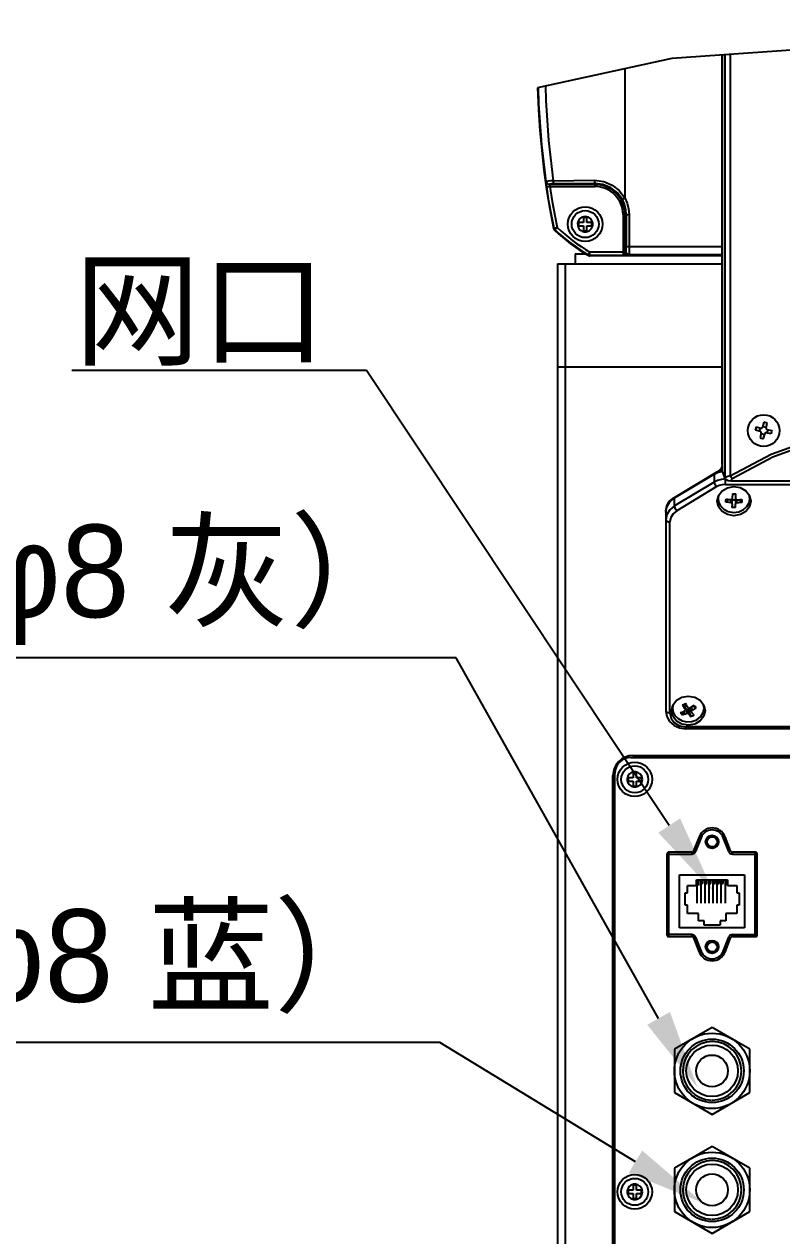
# Model space of a CAD drawing. Header units: millimetres. Extents: x 4086 to 8300, y 123 to 1549.
# Drawn here: x 6793.1 to 6850.4, y 359.5 to 451.2 of the extents above; entities that cross this region are included whole.
import ezdxf
from ezdxf import colors
from ezdxf.entities.mleader import LeaderData, LeaderLine
from ezdxf.math import Vec2, Vec3

# ---------------------------------------------------------------- set-up
doc = ezdxf.new("R2010")
doc.units = ezdxf.units.MM
doc.styles.add('思源黑', font='SourceHanSansCN-Normal.ttf')

msp = doc.modelspace()

# ---------------------------------------------------------------- linework, layer by layer
for p, q in [((6878.966, 451.192), (6842.058, 448.597)), ((6842.058, 448.597), (6831.902, 446.388)), ((6845.863, 448.865), (6845.863, 417.456)), ((6845.873, 417.901), (6845.873, 448.866)), ((6846.095, 416.84), (6846.094, 448.881)), ((6846.477, 448.908), (6846.477, 417.024)), ((6838.511, 447.826), (6838.511, 438.048)), ((6832.563, 439.275), (6832.567, 439.293)), ((6832.8, 439.069), (6832.805, 439.087)), ((6836.242, 439.069), (6832.8, 439.069)), ((6833.099, 439.356), (6836.219, 439.384)), ((6836.242, 439.144), (6833.125, 439.117)), ((6836.242, 439.144), (6836.242, 438.92)), ((6832.605, 438.885), (6832.843, 438.92)), ((6832.843, 438.92), (6836.242, 438.92)), ((6835.513, 436.648), (6835.268, 436.593)), ((6835.386, 436.581), (6835.386, 436.199)), ((6835.641, 436.581), (6835.386, 436.581)), ((6835.755, 436.595), (6835.513, 436.648)), ((6835.641, 436.199), (6835.641, 436.581)), ((6836.087, 436.136), (6836.041, 436.303)), ((6838.374, 436.787), (6838.374, 433.716)), ((6838.374, 436.787), (6838.838, 436.787)), ((6838.523, 433.968), (6838.523, 436.787)), ((6838.619, 436.787), (6838.619, 434.354)), ((6833.112, 435.76), (6833.39, 435.82)), ((6833.199, 435.605), (6833.394, 435.812)), ((6835.003, 436.199), (6835.003, 435.944)), ((6835.386, 436.199), (6835.003, 436.199)), ((6835.003, 435.944), (6835.386, 435.944)), ((6835.386, 435.944), (6835.386, 435.561)), ((6835.386, 435.561), (6835.641, 435.561)), ((6835.437, 435.492), (6835.513, 435.494)), ((6835.513, 435.494), (6835.588, 435.492)), ((6836.023, 436.199), (6835.641, 436.199)), ((6835.641, 435.561), (6835.641, 435.944)), ((6835.641, 435.944), (6836.023, 435.944)), ((6835.746, 435.543), (6835.828, 435.588)), ((6836.023, 435.944), (6836.023, 436.199)), ((6834.763, 433.821), (6834.763, 433.071)), ((6834.764, 433.821), (6835.537, 433.821)), ((6835.712, 433.713), (6835.857, 433.958)), ((6838.374, 433.955), (6835.861, 433.955)), ((6835.865, 433.671), (6835.865, 433.955)), ((6835.865, 433.716), (6838.374, 433.716)), ((6845.873, 433.671), (6835.865, 433.671)), ((6838.588, 433.994), (6838.523, 433.968)), ((6845.873, 434.366), (6838.619, 434.354)), ((6838.827, 433.754), (6838.762, 433.728)), ((6845.873, 433.767), (6838.827, 433.754)), ((6833.413, 433.071), (6833.413, 325.371)), ((6833.413, 433.071), (6845.873, 433.071)), ((6834.013, 325.371), (6834.013, 433.071)), ((6833.415, 425.271), (6845.873, 425.271)), ((6848.458, 420.731), (6848.828, 420.643)), ((6848.706, 420.401), (6848.767, 420.658)), ((6849.024, 421.08), (6848.936, 420.71)), ((6848.95, 420.771), (6849.207, 420.71)), ((6849.193, 420.649), (6849.281, 421.019)), ((6848.767, 420.386), (6848.397, 420.474)), ((6848.834, 420.278), (6848.746, 419.908)), ((6849.076, 420.157), (6848.819, 420.218)), ((6849.003, 419.847), (6849.091, 420.217)), ((6849.569, 420.196), (6849.199, 420.284)), ((6849.32, 420.527), (6849.259, 420.27)), ((6849.26, 420.541), (6849.63, 420.453)), ((6842.144, 415.315), (6845.575, 417.383)), ((6842.265, 415.356), (6845.259, 417.16)), ((6845.259, 417.16), (6845.259, 416.56)), ((6845.768, 417.559), (6845.637, 417.426)), ((6845.863, 417.426), (6845.637, 417.426)), ((6845.814, 417.366), (6845.871, 417.371)), ((6846.095, 416.842), (6845.863, 417.456)), ((6846.524, 416.944), (6846.477, 417.024)), ((6845.259, 416.56), (6842.265, 414.756)), ((6845.431, 416.197), (6842.436, 414.393)), ((6846.116, 416.792), (6845.814, 416.766)), ((6845.862, 415.898), (6846.271, 416.136)), ((6846.116, 416.383), (6846.116, 416.792)), ((6846.116, 416.383), (6871.111, 416.383)), ((6846.336, 416.684), (6846.542, 416.66)), ((6846.575, 416.868), (6846.524, 416.944)), ((6846.542, 416.66), (6870.684, 416.66)), ((6846.629, 416.799), (6846.575, 416.868)), ((6847.246, 416.139), (6847.659, 415.903)), ((6841.869, 415.079), (6842.144, 415.315)), ((6841.92, 415.068), (6842.265, 415.356)), ((6842.265, 414.756), (6842.265, 415.356)), ((6845.488, 415.117), (6845.586, 415.542)), ((6845.54, 415.342), (6845.586, 415.143)), ((6845.564, 415.337), (6845.563, 415.309)), ((6845.563, 415.309), (6845.607, 415.031)), ((6845.607, 415.559), (6845.564, 415.337)), ((6845.586, 415.542), (6845.862, 415.898)), ((6846.367, 415.229), (6846.158, 415.052)), ((6846.416, 415.243), (6846.545, 415.23)), ((6846.538, 415.239), (6846.538, 415.002)), ((6846.545, 415.23), (6846.591, 415.238)), ((6846.591, 415.238), (6846.624, 415.265)), ((6846.624, 415.265), (6846.637, 415.306)), ((6846.887, 415.179), (6846.624, 415.185)), ((6846.625, 414.922), (6846.625, 415.239)), ((6846.648, 415.677), (6846.637, 415.306)), ((6846.648, 415.677), (6846.912, 415.671)), ((6846.889, 415.233), (6846.887, 415.179)), ((6846.889, 415.233), (6846.889, 414.916)), ((6846.901, 415.3), (6846.912, 415.671)), ((6846.944, 415.23), (6846.989, 415.22)), ((6846.982, 414.991), (6846.982, 415.22)), ((6846.989, 415.22), (6847.117, 415.227)), ((6847.117, 415.227), (6847.244, 415.237)), ((6847.362, 415.024), (6847.133, 415.228)), ((6847.244, 415.237), (6847.369, 415.252)), ((6847.659, 415.903), (6847.939, 415.544)), ((6847.907, 414.993), (6847.963, 415.281)), ((6847.963, 415.309), (6847.919, 415.587)), ((6847.939, 415.544), (6848.038, 415.117)), ((6847.963, 415.281), (6847.963, 415.309)), ((6841.621, 414.29), (6841.698, 414.699)), ((6841.621, 414.29), (6841.621, 399.237)), ((6841.622, 414.378), (6841.69, 414.768)), ((6841.622, 414.378), (6841.622, 414.29)), ((6841.69, 414.768), (6841.869, 415.079)), ((6841.698, 414.699), (6841.92, 415.068)), ((6842.265, 414.756), (6841.92, 414.468)), ((6845.587, 414.69), (6845.488, 415.117)), ((6845.607, 415.031), (6845.751, 414.75)), ((6845.751, 414.75), (6845.991, 414.513)), ((6846.282, 415.031), (6846.158, 415.052)), ((6846.409, 415.015), (6846.282, 415.031)), ((6846.538, 415.002), (6846.409, 415.015)), ((6846.625, 414.922), (6846.615, 414.634)), ((6846.879, 414.628), (6846.889, 414.916)), ((6846.982, 414.991), (6846.936, 414.98)), ((6847.11, 414.998), (6846.982, 414.991)), ((6847.746, 414.713), (6847.907, 414.993)), ((6848.038, 415.117), (6847.94, 414.693)), ((6841.921, 399.087), (6841.921, 413.54)), ((6842.038, 399.269), (6842.136, 399.694)), ((6842.166, 399.732), (6842.113, 399.461)), ((6842.136, 399.694), (6842.412, 400.05)), ((6842.412, 400.05), (6842.821, 400.288)), ((6842.877, 399.681), (6843.061, 399.784)), ((6843.049, 399.725), (6842.877, 399.681)), ((6843.049, 399.725), (6843.143, 399.777)), ((6843.082, 399.68), (6843.049, 399.725)), ((6843.061, 399.784), (6843.099, 399.805)), ((6843.082, 399.68), (6843.082, 399.363)), ((6843.096, 399.38), (6843.096, 399.637)), ((6843.166, 399.696), (6843.099, 399.805)), ((6843.235, 399.589), (6843.166, 399.696)), ((6843.304, 399.486), (6843.235, 399.589)), ((6843.537, 399.532), (6843.644, 399.606)), ((6843.644, 399.606), (6843.749, 399.682)), ((6843.891, 399.49), (6843.645, 399.606)), ((6843.796, 400.291), (6844.209, 400.055)), ((6844.209, 400.055), (6844.489, 399.696)), ((6844.513, 399.461), (6844.469, 399.721)), ((6844.489, 399.696), (6844.588, 399.269)), ((6841.621, 399.237), (6841.693, 398.828)), ((6841.693, 398.828), (6841.902, 398.456)), ((6841.921, 399.087), (6842.014, 398.686)), ((6842.014, 398.686), (6842.273, 398.352)), ((6842.137, 398.842), (6842.038, 399.269)), ((6842.09, 399.494), (6842.136, 399.294)), ((6842.113, 399.461), (6842.163, 399.164)), ((6842.417, 398.483), (6842.137, 398.842)), ((6842.163, 399.164), (6842.304, 398.899)), ((6842.304, 398.899), (6842.539, 398.667)), ((6842.781, 399.052), (6842.735, 399.118)), ((6843.077, 399.241), (6842.878, 398.926)), ((6842.983, 398.966), (6842.878, 398.926)), ((6842.947, 399.204), (6843.055, 399.255)), ((6843.09, 399.012), (6842.983, 398.966)), ((6843.013, 399.466), (6843.082, 399.363)), ((6843.055, 399.255), (6843.087, 399.283)), ((6843.096, 399.319), (6843.082, 399.363)), ((6843.087, 399.283), (6843.096, 399.319)), ((6843.198, 399.063), (6843.09, 399.012)), ((6843.145, 399.35), (6843.096, 399.417)), ((6843.096, 399.319), (6843.096, 399.356)), ((6843.145, 399.35), (6843.117, 399.306)), ((6843.198, 399.38), (6843.145, 399.35)), ((6843.198, 399.38), (6843.198, 399.063)), ((6843.322, 399.039), (6843.287, 399.065)), ((6843.288, 399.383), (6843.322, 399.356)), ((6843.304, 399.486), (6843.339, 399.457)), ((6843.322, 399.039), (6843.322, 399.356)), ((6843.356, 399.311), (6843.322, 399.356)), ((6843.322, 399.039), (6843.392, 398.955)), ((6843.339, 399.457), (6843.384, 399.449)), ((6843.53, 399.408), (6843.356, 399.311)), ((6843.528, 398.804), (6843.356, 399.311)), ((6843.384, 399.449), (6843.429, 399.463)), ((6843.392, 398.955), (6843.46, 398.876)), ((6843.429, 399.463), (6843.537, 399.532)), ((6843.46, 398.876), (6843.528, 398.804)), ((6843.565, 398.822), (6843.528, 398.804)), ((6843.53, 399.203), (6843.53, 399.486)), ((6843.54, 399.238), (6843.53, 399.203)), ((6843.53, 399.203), (6843.544, 399.163)), ((6843.571, 399.27), (6843.54, 399.238)), ((6843.614, 399.079), (6843.544, 399.163)), ((6843.571, 399.27), (6843.571, 399.522)), ((6843.679, 399.34), (6843.571, 399.27)), ((6843.75, 398.927), (6843.713, 398.904)), ((6843.962, 398.586), (6844.26, 398.822)), ((6844.26, 398.822), (6844.448, 399.123)), ((6844.448, 399.123), (6844.513, 399.461)), ((6844.588, 399.269), (6844.49, 398.844)), ((6842.273, 398.352), (6842.658, 398.128)), ((6842.654, 397.964), (6843.121, 397.898)), ((6842.658, 398.128), (6843.121, 398.048)), ((6843.121, 397.898), (6843.121, 398.048)), ((6874.105, 398.048), (6843.121, 398.048)), ((6874.105, 397.898), (6843.121, 397.898)), ((6843.577, 398.447), (6843.962, 398.586)), ((6838.963, 395.721), (6878.263, 395.721)), ((6839.113, 395.871), (6878.113, 395.871)), ((6837.613, 331.371), (6837.613, 394.371)), ((6837.763, 331.221), (6837.763, 394.521)), ((6838.686, 394.071), (6838.683, 393.998)), ((6838.684, 394.147), (6838.686, 394.071)), ((6838.753, 394.199), (6838.753, 393.944)), ((6839.136, 394.199), (6838.753, 394.199)), ((6839.136, 394.581), (6839.136, 394.199)), ((6839.391, 394.581), (6839.136, 394.581)), ((6839.391, 394.199), (6839.391, 394.581)), ((6839.773, 394.199), (6839.391, 394.199)), ((6839.773, 393.944), (6839.773, 394.199)), ((6839.84, 394.071), (6839.787, 394.314)), ((6839.788, 393.833), (6839.84, 394.071)), ((6838.735, 393.839), (6838.781, 393.755)), ((6838.753, 393.944), (6839.136, 393.944)), ((6839.136, 393.944), (6839.136, 393.561)), ((6839.136, 393.561), (6839.391, 393.561)), ((6839.334, 393.499), (6839.5, 393.545)), ((6839.391, 393.561), (6839.391, 393.944)), ((6839.391, 393.944), (6839.773, 393.944)), ((6844.138, 389.735), (6843.71, 388.661)), ((6844.277, 389.679), (6843.849, 388.605)), ((6844.138, 389.735), (6844.277, 389.679)), ((6845.949, 389.679), (6846.089, 389.735)), ((6846.377, 388.605), (6845.949, 389.679)), ((6846.516, 388.661), (6846.089, 389.735)), ((6843.849, 388.605), (6843.71, 388.661)), ((6846.516, 388.661), (6846.377, 388.605)), ((6841.693, 388.416), (6841.693, 382.326)), ((6841.693, 388.416), (6843.571, 388.416)), ((6841.843, 382.176), (6841.843, 388.566)), ((6843.571, 388.566), (6841.843, 388.566)), ((6843.571, 388.566), (6843.571, 388.416)), ((6846.656, 388.416), (6846.656, 388.566)), ((6848.383, 388.566), (6846.656, 388.566)), ((6846.656, 388.416), (6848.533, 388.416)), ((6848.383, 382.176), (6848.383, 388.566)), ((6848.533, 382.326), (6848.533, 388.416)), ((6842.653, 382.836), (6842.653, 386.856)), ((6842.653, 386.856), (6847.573, 386.856)), ((6847.573, 386.856), (6847.573, 382.836)), ((6843.253, 385.476), (6843.253, 386.046)), ((6843.253, 386.046), (6843.943, 386.046)), ((6843.943, 386.046), (6843.943, 386.466)), ((6843.943, 386.466), (6846.283, 386.466)), ((6843.973, 384.701), (6843.973, 386.466)), ((6843.973, 386.226), (6844.111, 386.226)), ((6844.111, 386.046), (6844.111, 386.466)), ((6844.279, 384.701), (6844.279, 386.466)), ((6844.279, 386.226), (6844.417, 386.226)), ((6844.417, 386.186), (6844.417, 386.466)), ((6844.585, 384.701), (6844.585, 386.466)), ((6844.723, 386.322), (6844.585, 386.322)), ((6844.585, 386.186), (6844.723, 386.186)), ((6844.723, 386.186), (6844.723, 386.466)), ((6844.891, 384.701), (6844.891, 386.466)), ((6845.029, 386.322), (6844.891, 386.322)), ((6844.891, 386.186), (6845.029, 386.186)), ((6845.029, 386.186), (6845.029, 386.466)), ((6845.197, 384.701), (6845.197, 386.466)), ((6845.335, 386.322), (6845.197, 386.322)), ((6845.197, 386.186), (6845.335, 386.186)), ((6845.335, 386.186), (6845.335, 386.466)), ((6845.503, 384.701), (6845.503, 386.466)), ((6845.641, 386.322), (6845.503, 386.322)), ((6845.503, 386.186), (6845.641, 386.186)), ((6845.641, 386.186), (6845.641, 386.466)), ((6845.809, 384.701), (6845.809, 386.466)), ((6845.947, 386.322), (6845.809, 386.322)), ((6845.809, 386.186), (6845.947, 386.186)), ((6845.947, 386.186), (6845.947, 386.466)), ((6846.115, 384.701), (6846.115, 386.466)), ((6846.253, 386.322), (6846.115, 386.322)), ((6846.115, 386.186), (6846.253, 386.186)), ((6846.253, 386.046), (6846.253, 386.466)), ((6846.283, 386.466), (6846.283, 386.046)), ((6846.283, 386.046), (6846.973, 386.046)), ((6846.973, 386.046), (6846.973, 385.476)), ((6843.073, 384.546), (6843.073, 385.476)), ((6843.073, 385.476), (6843.253, 385.476)), ((6846.973, 385.476), (6847.153, 385.476)), ((6847.153, 385.476), (6847.153, 384.546)), ((6843.253, 384.546), (6843.073, 384.546)), ((6843.253, 383.916), (6843.253, 384.546)), ((6846.973, 384.546), (6846.973, 383.916)), ((6847.153, 384.546), (6846.973, 384.546)), ((6844.078, 383.916), (6843.253, 383.916)), ((6844.078, 383.376), (6844.078, 383.916)), ((6844.513, 383.376), (6844.078, 383.376)), ((6844.513, 383.046), (6844.513, 383.376)), ((6845.713, 383.376), (6845.713, 383.046)), ((6846.148, 383.376), (6845.713, 383.376)), ((6846.148, 383.916), (6846.148, 383.376)), ((6846.973, 383.916), (6846.148, 383.916)), ((6843.571, 382.326), (6841.693, 382.326)), ((6841.843, 382.176), (6843.571, 382.176)), ((6847.573, 382.836), (6842.653, 382.836)), ((6843.571, 382.326), (6843.571, 382.176)), ((6845.713, 383.046), (6844.513, 383.046)), ((6846.656, 382.176), (6846.656, 382.326)), ((6846.656, 382.326), (6848.533, 382.326)), ((6846.656, 382.176), (6848.383, 382.176)), ((6843.71, 382.082), (6843.849, 382.137)), ((6843.71, 382.082), (6844.138, 381.008)), ((6843.849, 382.137), (6844.277, 381.063)), ((6845.949, 381.063), (6846.377, 382.137)), ((6846.089, 381.008), (6846.516, 382.082)), ((6846.377, 382.137), (6846.516, 382.082)), ((6844.277, 381.063), (6844.138, 381.008)), ((6846.089, 381.008), (6845.949, 381.063)), ((6845.113, 375.312), (6842.263, 373.667)), ((6847.963, 373.667), (6845.113, 375.312)), ((6842.263, 373.667), (6842.263, 370.376)), ((6847.963, 370.376), (6847.963, 373.667)), ((6842.263, 370.376), (6845.113, 368.73)), ((6845.113, 368.73), (6847.963, 370.376)), ((6845.113, 366.312), (6842.263, 364.667)), ((6847.963, 364.667), (6845.113, 366.312)), ((6842.263, 364.667), (6842.263, 361.376)), ((6847.963, 361.376), (6847.963, 364.667)), ((6838.684, 362.947), (6838.686, 362.871)), ((6838.753, 362.999), (6838.753, 362.744)), ((6839.136, 362.999), (6838.753, 362.999)), ((6839.136, 363.381), (6839.136, 362.999)), ((6839.391, 363.381), (6839.136, 363.381)), ((6839.391, 362.999), (6839.391, 363.381)), ((6839.773, 362.999), (6839.391, 362.999)), ((6839.773, 362.744), (6839.773, 362.999)), ((6839.84, 362.871), (6839.787, 363.114)), ((6838.686, 362.871), (6838.683, 362.798)), ((6838.735, 362.639), (6838.781, 362.555)), ((6838.753, 362.744), (6839.136, 362.744)), ((6839.136, 362.744), (6839.136, 362.361)), ((6839.136, 362.361), (6839.391, 362.361)), ((6839.334, 362.299), (6839.5, 362.345)), ((6839.391, 362.361), (6839.391, 362.744)), ((6839.391, 362.744), (6839.773, 362.744)), ((6839.788, 362.633), (6839.84, 362.871)), ((6842.263, 361.376), (6845.113, 359.73)), ((6845.113, 359.73), (6847.963, 361.376))]:
    msp.add_line(p, q)
for points in [[(6831.902, 446.388), (6831.976, 444.717), (6832.085, 443.141), (6832.223, 441.63), (6832.391, 440.149), (6832.591, 438.679), (6832.827, 437.221), (6833.112, 435.76)], [(6832.567, 439.293), (6832.243, 442.066), (6832.013, 445.178), (6831.981, 446.405)], [(6832.509, 446.52), (6832.535, 445.434), (6832.748, 442.395), (6833.099, 439.356)], [(6832.605, 438.885), (6832.58, 439.072), (6832.565, 439.214), (6832.563, 439.275)], [(6832.563, 439.275), (6832.603, 439.172), (6832.688, 439.097), (6832.8, 439.069)], [(6833.099, 439.356), (6832.891, 439.341), (6832.722, 439.324), (6832.609, 439.307), (6832.567, 439.293)], [(6832.567, 439.293), (6832.608, 439.19), (6832.693, 439.115), (6832.805, 439.087)], [(6832.8, 439.069), (6832.803, 439.045), (6832.818, 438.992), (6832.843, 438.92)], [(6833.125, 439.117), (6832.963, 439.112), (6832.849, 439.101), (6832.805, 439.087)], [(6833.099, 439.356), (6833.103, 439.244), (6833.113, 439.157), (6833.125, 439.117)], [(6836.219, 439.384), (6836.223, 439.272), (6836.231, 439.185), (6836.242, 439.144)], [(6836.219, 439.384), (6836.927, 439.291), (6837.555, 439.027), (6838.094, 438.606), (6838.511, 438.048)], [(6838.323, 437.932), (6837.948, 438.434), (6837.442, 438.828), (6836.859, 439.068), (6836.242, 439.144)], [(6833.155, 435.769), (6832.953, 436.776), (6832.771, 437.814), (6832.605, 438.885)], [(6832.843, 438.92), (6833.02, 437.779), (6833.205, 436.733), (6833.391, 435.815)], [(6838.511, 438.048), (6838.42, 437.996), (6838.352, 437.955), (6838.322, 437.933)], [(6838.619, 436.787), (6838.585, 437.184), (6838.485, 437.57), (6838.323, 437.932)], [(6838.511, 438.048), (6838.691, 437.649), (6838.801, 437.224), (6838.838, 436.787)], [(6835.268, 436.593), (6835.089, 436.463), (6834.983, 436.299), (6834.939, 436.131), (6834.944, 435.977)], [(6836.041, 436.303), (6835.934, 436.466), (6835.755, 436.595)], [(6838.838, 436.787), (6838.838, 434.12), (6838.835, 433.933), (6838.832, 433.804), (6838.827, 433.754)], [(6834.944, 435.977), (6834.983, 435.844), (6835.044, 435.736)], [(6835.044, 435.736), (6835.118, 435.651), (6835.198, 435.588), (6835.28, 435.544), (6835.36, 435.519), (6835.437, 435.492)], [(6835.588, 435.492), (6835.664, 435.519), (6835.746, 435.543)], [(6835.828, 435.588), (6835.909, 435.652), (6835.984, 435.738), (6836.045, 435.847), (6836.083, 435.981), (6836.087, 436.136)], [(6838.374, 433.955), (6838.443, 433.957), (6838.498, 433.961), (6838.523, 433.968)], [(6838.762, 433.728), (6838.699, 433.722), (6838.56, 433.717), (6838.374, 433.716)], [(6838.762, 433.728), (6838.646, 433.759), (6838.557, 433.845), (6838.523, 433.968)], [(6838.588, 433.994), (6838.603, 434.046), (6838.615, 434.179), (6838.619, 434.354)], [(6838.588, 433.994), (6838.619, 433.877), (6838.705, 433.788), (6838.827, 433.754)], [(6848.397, 420.474), (6848.415, 420.56), (6848.435, 420.646), (6848.458, 420.731)], [(6849.281, 421.019), (6849.195, 421.041), (6849.11, 421.062), (6849.024, 421.08)], [(6846.477, 417.024), (6849.591, 418.663), (6852.608, 419.765), (6855.7, 420.426), (6858.613, 420.628)], [(6858.613, 420.403), (6855.735, 420.201), (6852.679, 419.539), (6849.702, 418.437), (6846.629, 416.799)], [(6848.746, 419.908), (6848.831, 419.886), (6848.917, 419.865), (6849.003, 419.847)], [(6849.63, 420.453), (6849.611, 420.367), (6849.591, 420.281), (6849.569, 420.196)], [(6845.873, 417.901), (6845.846, 417.717), (6845.768, 417.559)], [(6845.259, 417.16), (6845.525, 417.287), (6845.814, 417.366)], [(6845.637, 417.426), (6845.617, 417.411), (6845.597, 417.396), (6845.575, 417.383)], [(6846.477, 417.024), (6846.302, 416.981), (6846.175, 416.92), (6846.094, 416.839)], [(6845.814, 416.766), (6845.525, 416.687), (6845.259, 416.56)], [(6845.259, 416.56), (6845.282, 416.456), (6845.345, 416.323), (6845.431, 416.197)], [(6846.116, 416.383), (6845.874, 416.361), (6845.643, 416.299), (6845.431, 416.197)], [(6846.095, 416.842), (6846.179, 416.749), (6846.336, 416.684)], [(6846.271, 416.136), (6846.758, 416.222), (6847.246, 416.139)], [(6846.629, 416.799), (6846.59, 416.763), (6846.562, 416.716), (6846.542, 416.66)], [(6846.158, 415.052), (6846.158, 415.127), (6846.16, 415.203), (6846.165, 415.281)], [(6846.165, 415.281), (6846.29, 415.26), (6846.416, 415.243)], [(6846.901, 415.3), (6846.912, 415.259), (6846.944, 415.23)], [(6847.369, 415.252), (6847.368, 415.175), (6847.366, 415.098), (6847.362, 415.024)], [(6841.92, 414.468), (6841.698, 414.1), (6841.621, 413.69)], [(6842.436, 414.393), (6842.16, 414.162), (6841.983, 413.868), (6841.921, 413.54)], [(6842.436, 414.393), (6842.35, 414.52), (6842.288, 414.652), (6842.265, 414.756)], [(6846.281, 414.095), (6845.867, 414.332), (6845.587, 414.69)], [(6845.991, 414.513), (6846.322, 414.343), (6846.731, 414.27)], [(6846.625, 414.922), (6846.614, 414.96), (6846.583, 414.988), (6846.538, 415.002)], [(6846.747, 414.627), (6846.703, 414.629), (6846.659, 414.631), (6846.615, 414.634)], [(6846.731, 414.27), (6847.13, 414.319), (6847.481, 414.476), (6847.746, 414.713)], [(6846.879, 414.628), (6846.835, 414.627), (6846.791, 414.626), (6846.747, 414.627)], [(6846.936, 414.98), (6846.903, 414.953), (6846.889, 414.916)], [(6847.362, 415.024), (6847.237, 415.009), (6847.11, 414.998)], [(6847.94, 414.693), (6847.665, 414.336), (6847.255, 414.099)], [(6841.621, 413.69), (6841.661, 413.615), (6841.771, 413.56), (6841.921, 413.54)], [(6847.255, 414.099), (6846.768, 414.013), (6846.281, 414.095)], [(6842.821, 400.288), (6843.308, 400.373), (6843.796, 400.291)], [(6842.877, 399.681), (6842.944, 399.572), (6843.013, 399.466)], [(6843.082, 399.68), (6843.096, 399.642), (6843.096, 399.637)], [(6843.749, 399.682), (6843.798, 399.617), (6843.845, 399.553), (6843.891, 399.49)], [(6841.921, 399.087), (6841.771, 399.107), (6841.661, 399.162), (6841.621, 399.237)], [(6842.539, 398.667), (6842.84, 398.506), (6843.192, 398.427), (6843.577, 398.447)], [(6842.735, 399.118), (6842.84, 399.159), (6842.947, 399.204)], [(6842.878, 398.926), (6842.829, 398.987), (6842.781, 399.052)], [(6843.198, 399.38), (6843.242, 399.392), (6843.288, 399.383)], [(6843.287, 399.065), (6843.243, 399.073), (6843.198, 399.063)], [(6843.64, 398.862), (6843.603, 398.841), (6843.565, 398.822)], [(6843.75, 398.927), (6843.682, 399), (6843.614, 399.079)], [(6843.713, 398.904), (6843.677, 398.883), (6843.64, 398.862)], [(6843.891, 399.49), (6843.786, 399.413), (6843.679, 399.34)], [(6844.49, 398.844), (6844.215, 398.488), (6843.805, 398.251)], [(6841.902, 398.456), (6842.234, 398.157), (6842.654, 397.964)], [(6843.805, 398.251), (6843.318, 398.165), (6842.831, 398.247), (6842.417, 398.483)], [(6838.931, 394.543), (6838.845, 394.468), (6838.781, 394.387), (6838.736, 394.305), (6838.711, 394.224), (6838.684, 394.147)], [(6839.174, 394.641), (6839.041, 394.604), (6838.931, 394.543)], [(6839.787, 394.314), (6839.658, 394.492), (6839.496, 394.599), (6839.329, 394.644), (6839.174, 394.641)], [(6838.683, 393.998), (6838.71, 393.921), (6838.735, 393.839)], [(6838.781, 393.755), (6838.845, 393.674), (6838.932, 393.599), (6839.043, 393.538), (6839.178, 393.501), (6839.334, 393.499)], [(6839.5, 393.545), (6839.662, 393.654), (6839.788, 393.833)], [(6838.931, 363.343), (6838.845, 363.268), (6838.781, 363.187), (6838.736, 363.105), (6838.711, 363.024), (6838.684, 362.947)], [(6839.174, 363.441), (6839.041, 363.404), (6838.931, 363.343)], [(6839.787, 363.114), (6839.658, 363.292), (6839.496, 363.399), (6839.329, 363.444), (6839.174, 363.441)], [(6838.683, 362.798), (6838.71, 362.721), (6838.735, 362.639)], [(6838.781, 362.555), (6838.845, 362.474), (6838.932, 362.399), (6839.043, 362.338), (6839.178, 362.301), (6839.334, 362.299)], [(6839.5, 362.345), (6839.662, 362.454), (6839.788, 362.633)]]:
    msp.add_lwpolyline(points)
for centre, radius in [((6835.513, 436.071), 1.305), ((6835.513, 436.071), 1.02), ((6849.013, 420.456), 1.2), ((6839.263, 394.071), 1.305), ((6839.263, 394.071), 1.02), ((6845.113, 389.346), 0.495), ((6845.113, 389.346), 0.375), ((6845.113, 381.396), 0.495), ((6845.113, 381.396), 0.375), ((6845.113, 372.021), 2.85), ((6845.113, 372.021), 2.4), ((6845.113, 372.021), 1.95), ((6845.113, 372.021), 1.2), ((6845.113, 363.021), 2.85), ((6845.113, 363.021), 2.4), ((6845.113, 363.021), 1.95), ((6839.263, 362.871), 1.305), ((6839.263, 362.871), 1.02), ((6845.113, 363.021), 1.2)]:
    msp.add_circle(centre, radius)
for centre, radius, start, end in [((6836.242, 436.787), 2.282, 0, 90), ((6836.242, 436.787), 2.132, 0, 90.00003), ((6833.405, 435.824), 0.3, 192.21246, 226.75413), ((6833.405, 435.824), 0.256, 192.21246, 226.75413), ((6843.065, 446.094), 14.4, 226.75413, 239.2927), ((6843.065, 446.094), 14.356, 226.75413, 239.2927), ((6843.065, 446.094), 14.116, 226.73465, 239.30935), ((6835.865, 433.971), 0.3, 239.2927, 270), ((6835.865, 433.971), 0.256, 239.2927, 270), ((6848.848, 420.731), 0.09, 256.6731, 346.6731), ((6849.28, 420.628), 0.09, 166.6731, 256.6731), ((6848.746, 420.299), 0.09, 346.6731, 76.6731), ((6849.178, 420.196), 0.09, 76.6731, 166.6731), ((6839.113, 394.371), 1.5, 90, 180), ((6838.963, 394.521), 1.2, 90, 180), ((6845.113, 389.346), 1.05, 21.71175, 158.28825), ((6845.113, 389.346), 0.9, 21.71175, 158.28825), ((6843.571, 388.716), 0.15, 270, 338.28825), ((6843.571, 388.716), 0.3, 270, 338.28825), ((6846.656, 388.716), 0.3, 201.71175, 270), ((6846.656, 388.716), 0.15, 201.71175, 270), ((6841.843, 388.416), 0.15, 90, 180), ((6848.383, 388.416), 0.15, 0, 90), ((6841.843, 382.326), 0.15, 180, 270), ((6843.571, 382.026), 0.3, 21.71175, 90), ((6843.571, 382.026), 0.15, 21.71175, 90), ((6846.656, 382.026), 0.3, 90, 158.28825), ((6846.656, 382.026), 0.15, 90, 158.28825), ((6848.383, 382.326), 0.15, 270, 0), ((6845.113, 381.396), 1.05, 201.71175, 338.28825), ((6845.113, 381.396), 0.9, 201.71175, 338.28825), ((6845.113, 372.021), 2.216, 270, 268.87154), ((6845.113, 363.021), 2.216, 270, 268.87154)]:
    msp.add_arc(centre, radius, start, end)

# ---------------------------------------------------------------- leaders
ml = msp.add_multileader_mtext('Standard')
ml.set_content('网口', style='思源黑')
ml.set_leader_properties()
ml.build(insert=Vec2(0, 0))
ml.multileader.update_dxf_attribs({"text_left_attachment_type": 5, "text_right_attachment_type": 5, "dogleg_length": 1, "arrow_head_size": 6})
ctx = ml.context
ctx.base_point, ctx.char_height, ctx.arrow_head_size, ctx.plane_origin = Vec3(6796.958, 424.997), 7, 6, Vec3(6845.197, 385.584)
ctx.left_attachment, ctx.right_attachment, ctx.text_align_type = 5, 5, 2
notes = []
notes.append((ctx, [(0, (1, 1, 0), (6818.965, 424.997), (-1, 0), 1, [(0, [(6845.197, 385.584)], 0, [])])]))
ctx.mtext.insert, ctx.mtext.alignment, ctx.mtext.flow_direction = Vec3(6815.965, 433.108), 3, 5
ml = msp.add_multileader_mtext('Standard')
ml.set_content('用户气管1（φ8 灰）', style='思源黑')
ml.set_leader_properties()
ml.build(insert=Vec2(0, 0))
ml.multileader.update_dxf_attribs({"text_left_attachment_type": 5, "text_right_attachment_type": 5, "dogleg_length": 1, "arrow_head_size": 6})
ctx = ml.context
ctx.base_point, ctx.char_height, ctx.arrow_head_size, ctx.plane_origin = Vec3(6741.067, 403.254), 7, 6, Vec3(6844.002, 370.761)
ctx.left_attachment, ctx.right_attachment, ctx.text_align_type = 5, 5, 2
notes.append((ctx, [(0, (1, 1, 0), (6825.748, 403.254), (-1, 0), 1, [(0, [(6844.002, 370.761)], 0, [])])]))
ctx.mtext.insert, ctx.mtext.alignment, ctx.mtext.flow_direction = Vec3(6822.748, 413.336), 3, 5
ml = msp.add_multileader_mtext('Standard')
ml.set_content('用户气管2（φ8 蓝）', style='思源黑')
ml.set_leader_properties()
ml.build(insert=Vec2(0, 0))
ml.multileader.update_dxf_attribs({"text_left_attachment_type": 5, "text_right_attachment_type": 5, "dogleg_length": 1, "arrow_head_size": 6})
ctx = ml.context
ctx.base_point, ctx.char_height, ctx.arrow_head_size, ctx.plane_origin = Vec3(6739.833, 374.158), 7, 6, Vec3(6756.391, 204.423)
ctx.left_attachment, ctx.right_attachment, ctx.text_align_type = 5, 5, 2
notes.append((ctx, [(0, (1, 1, 0), (6824.514, 374.158), (-1, 0), 1, [(0, [(6844.44, 362.028)], 0, [])])]))
ctx.mtext.insert, ctx.mtext.alignment, ctx.mtext.flow_direction = Vec3(6821.514, 384.24), 3, 5
for ctx, leaders in notes:
    for number, flags, end, landing, length, lines in leaders:
        leader = LeaderData()
        leader.index, (leader.has_last_leader_line, leader.has_dogleg_vector, leader.attachment_direction) = number, flags
        leader.last_leader_point, leader.dogleg_vector, leader.dogleg_length = Vec3(end), Vec3(landing), length
        for number, points, colour, breaks in lines:
            line = LeaderLine()
            line.index, line.vertices, line.color, line.breaks = number, Vec3.list(points), colors.encode_raw_color(colour), breaks
            leader.lines.append(line)
        ctx.leaders.append(leader)

doc.saveas('drawing.dxf')
